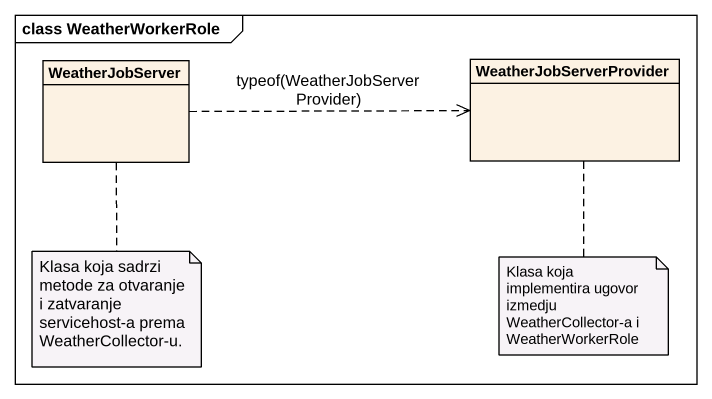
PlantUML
@startuml
mainframe class WeatherWorkerRole
hide circle
hide empty members
class WeatherJobServer
class WeatherJobServerProvider
WeatherJobServer .right.> WeatherJobServerProvider : typeof(WeatherJobServerProvider)
note bottom of WeatherJobServer : Klasa koja sadrzi metode za otvaranje i zatvaranje servicehost-a prema WeatherCollector-u.
note bottom of WeatherJobServerProvider : Klasa koja implementira ugovor izmedju WeatherCollector-a i WeatherWorkerRole
@enduml
